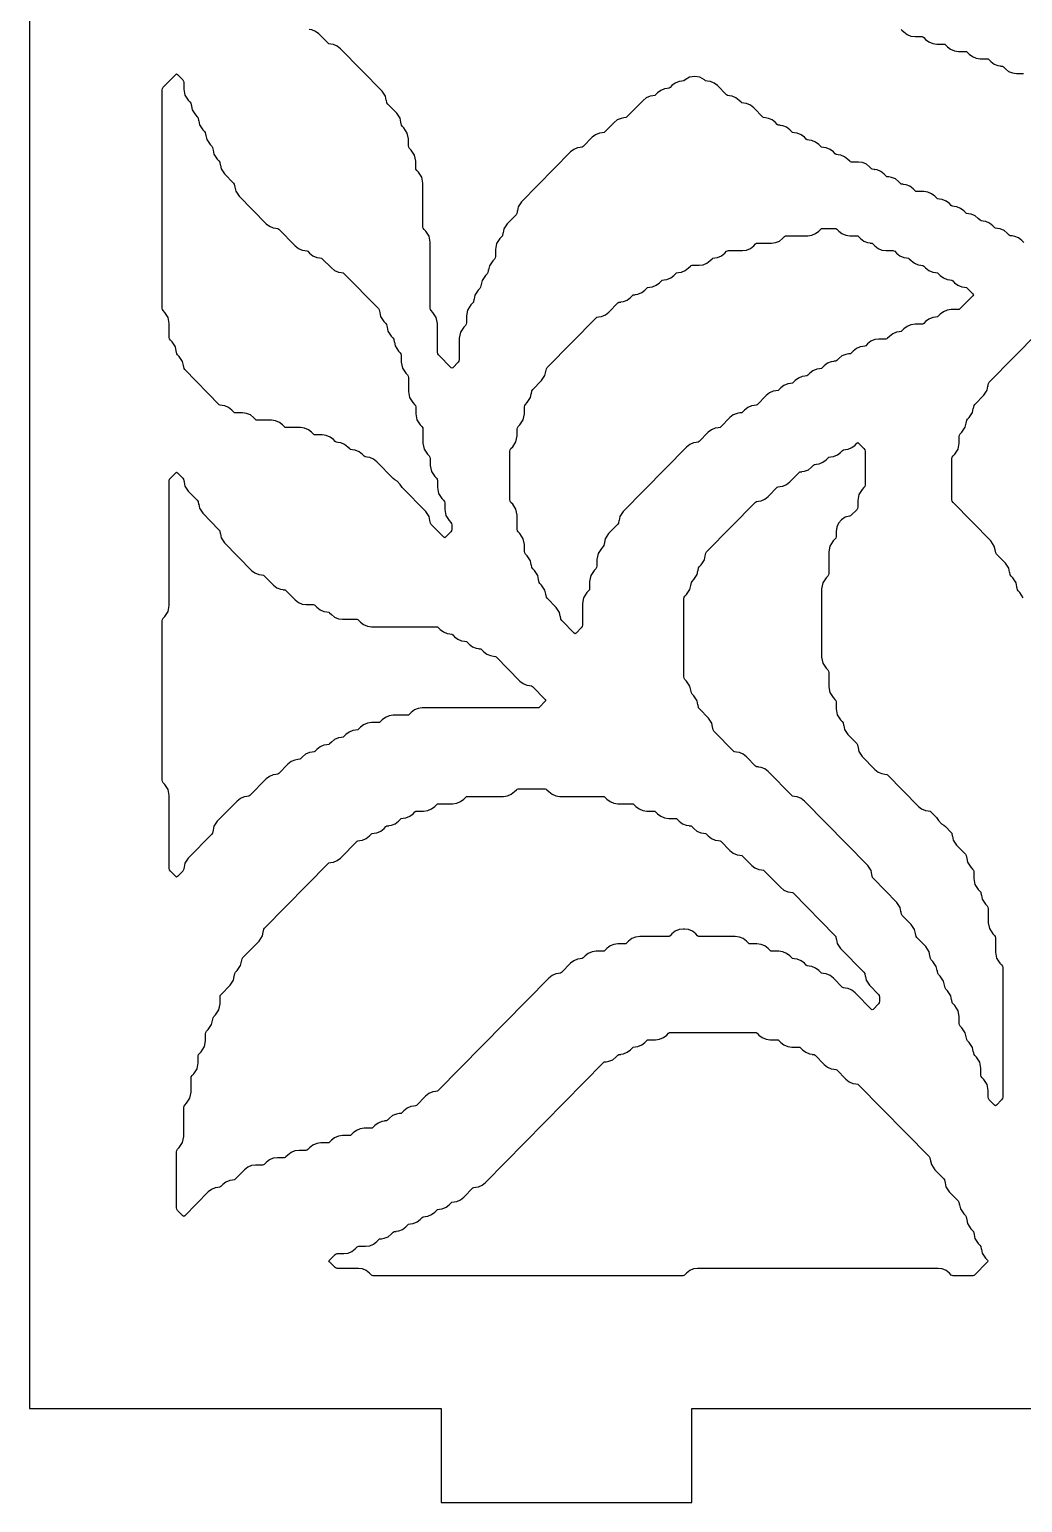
# Model space of a CAD drawing. Header units: millimetres. Extents: x 10 to 410, y 18 to 283.
# Drawn here: x 79 to 110.69, y 157 to 203.99 of the extents above; entities that cross this region are included whole.
import ezdxf

# ---------------------------------------------------------------- set-up
doc = ezdxf.new("R2010")
doc.units = ezdxf.units.MM
doc.layers.add('CUT', color=1, linetype='Continuous')

msp = doc.modelspace()

# ---------------------------------------------------------------- linework, layer by layer
at = {"layer": 'CUT'}
for points in [[(121.134, 157), (129.134, 157), (129.134, 160), (142.2679, 160), (142.2679, 280), (129.134, 280), (129.134, 283), (121.134, 283), (121.134, 280), (100.134, 280), (100.134, 283), (92.134, 283), (92.134, 280), (79, 280), (79, 160), (92.134, 160), (92.134, 157), (100.134, 157), (100.134, 160), (121.134, 160)], [(83.5503, 194.0283), (83.4966, 194.0829), (83.4714, 194.1213), (83.4625, 194.1663), (83.4625, 194.619), (83.4253, 194.8083), (83.3191, 194.9694), (83.2654, 195.0241), (83.2401, 195.0625), (83.2312, 195.1075), (83.2312, 202.0689), (83.2401, 202.114), (83.2654, 202.1524), (83.6659, 202.5599), (83.6937, 202.5804), (83.7216, 202.5599), (83.8909, 202.3877), (83.9161, 202.3493), (83.925, 202.3042), (83.925, 202.0869), (83.9622, 201.8976), (84.0684, 201.7365), (84.1221, 201.6818), (84.1474, 201.6434), (84.1656, 201.5506), (84.169, 201.5512), (84.1935, 201.427), (84.2996, 201.2659), (84.3533, 201.2112), (84.3786, 201.1728), (84.3969, 201.08), (84.4003, 201.0807), (84.4247, 200.9564), (84.5309, 200.7953), (84.5846, 200.7406), (84.6099, 200.7023), (84.6281, 200.6094), (84.6315, 200.6101), (84.656, 200.4858), (84.7621, 200.3247), (84.8158, 200.27), (84.8411, 200.2317), (84.8594, 200.1388), (84.8628, 200.1395), (84.8872, 200.0152), (84.9934, 199.8541), (85.0471, 199.7994), (85.0724, 199.7611), (85.0906, 199.6682), (85.094, 199.6689), (85.1185, 199.5446), (85.2246, 199.3835), (85.5096, 199.0936), (85.5348, 199.0552), (85.5531, 198.9623), (85.5565, 198.963), (85.5809, 198.8388), (85.6871, 198.6776), (86.553, 197.7966), (86.6571, 197.7155), (86.7788, 197.6645), (86.8654, 197.6529), (86.8652, 197.6514), (86.9294, 197.6429), (86.9544, 197.6234), (87.478, 197.0907), (87.5821, 197.0096), (87.7038, 196.9586), (87.7904, 196.9471), (87.7902, 196.9455), (87.8544, 196.937), (87.8794, 196.9175), (87.9405, 196.8554), (88.0446, 196.7743), (88.1663, 196.7233), (88.2529, 196.7118), (88.2527, 196.7103), (88.3169, 196.7017), (88.3419, 196.6823), (88.6342, 196.3848), (88.7383, 196.3037), (88.86, 196.2527), (88.9466, 196.2412), (88.9464, 196.2397), (89.0107, 196.2311), (89.0356, 196.2117), (90.1345, 195.0936), (90.1598, 195.0552), (90.178, 194.9623), (90.1814, 194.963), (90.2059, 194.8388), (90.312, 194.6776), (90.3658, 194.623), (90.391, 194.5846), (90.4093, 194.4918), (90.4127, 194.4924), (90.4371, 194.3682), (90.5433, 194.207), (90.597, 194.1524), (90.6223, 194.114), (90.6405, 194.0212), (90.6439, 194.0218), (90.6684, 193.8976), (90.7745, 193.7365), (90.8283, 193.6818), (90.8535, 193.6434), (90.8624, 193.5984), (90.8624, 193.381), (90.8996, 193.1917), (91.0058, 193.0306), (91.0595, 192.9759), (91.0848, 192.9375), (91.0936, 192.8925), (91.0936, 192.4399), (91.1309, 192.2505), (91.237, 192.0894), (91.2907, 192.0347), (91.316, 191.9964), (91.3249, 191.9513), (91.3249, 191.734), (91.3621, 191.5446), (91.4683, 191.3835), (91.522, 191.3288), (91.5473, 191.2905), (91.5561, 191.2454), (91.5561, 190.7928), (91.5934, 190.6035), (91.6995, 190.4423), (91.7532, 190.3877), (91.7785, 190.3493), (91.7874, 190.3042), (91.7874, 190.0869), (91.8246, 189.8976), (91.9308, 189.7365), (91.9845, 189.6818), (92.0098, 189.6434), (92.0186, 189.5984), (92.0186, 189.381), (92.0559, 189.1917), (92.162, 189.0306), (92.2157, 188.9759), (92.241, 188.9375), (92.2499, 188.8925), (92.2499, 188.6752), (92.2871, 188.4858), (92.3933, 188.3247), (92.447, 188.27), (92.4722, 188.2317), (92.4811, 188.1866), (92.4811, 188.0487), (92.4722, 188.0036), (92.447, 187.9653), (92.2778, 187.7931), (92.2499, 187.7725), (92.222, 187.7931), (91.8215, 188.2006), (91.7962, 188.2389), (91.778, 188.3318), (91.7746, 188.3311), (91.7501, 188.4554), (91.644, 188.6165), (90.8965, 189.377), (90.8315, 189.4758), (90.7332, 189.5855), (90.6615, 189.6289), (90.6079, 189.6707), (90.0844, 190.2034), (89.9802, 190.2845), (89.8586, 190.3355), (89.7719, 190.3471), (89.7721, 190.3486), (89.7079, 190.3571), (89.6829, 190.3766), (89.6219, 190.4387), (89.5178, 190.5198), (89.3961, 190.5708), (89.3094, 190.5824), (89.3096, 190.5839), (89.2454, 190.5924), (89.2204, 190.6119), (89.1594, 190.674), (89.0553, 190.7551), (88.9336, 190.8061), (88.8469, 190.8176), (88.8471, 190.8192), (88.7829, 190.8277), (88.7579, 190.8472), (88.6969, 190.9093), (88.5928, 190.9904), (88.4711, 191.0414), (88.3403, 191.0588), (88.1206, 191.0588), (88.0892, 191.063), (88.0642, 191.0825), (88.0031, 191.1446), (87.899, 191.2257), (87.7773, 191.2767), (87.6465, 191.2941), (87.1956, 191.2941), (87.1642, 191.2983), (87.1392, 191.3177), (87.0781, 191.3799), (86.974, 191.461), (86.8523, 191.512), (86.7215, 191.5294), (86.2706, 191.5294), (86.2392, 191.5336), (86.2142, 191.553), (86.1532, 191.6152), (86.0491, 191.6963), (85.9274, 191.7473), (85.7966, 191.7647), (85.5768, 191.7647), (85.5455, 191.7689), (85.5205, 191.7883), (85.4594, 191.8505), (85.3553, 191.9316), (85.2336, 191.9826), (85.147, 191.9941), (85.1472, 191.9956), (85.083, 192.0042), (85.058, 192.0236), (83.9591, 193.1417), (83.9339, 193.1801), (83.9156, 193.273), (83.9122, 193.2723), (83.8878, 193.3965), (83.7816, 193.5577), (83.7279, 193.6123), (83.7026, 193.6507), (83.6843, 193.7435), (83.6809, 193.7429), (83.6565, 193.8671)], [(95.0337, 192.467), (95.059, 192.5053), (95.3439, 192.7953), (95.4501, 192.9564), (95.4745, 193.0807), (95.4779, 193.08), (95.4962, 193.1728), (95.5215, 193.2112), (97.0828, 194.7999), (97.1078, 194.8194), (97.172, 194.8279), (97.1718, 194.8294), (97.2584, 194.8409), (97.3801, 194.892), (97.4842, 194.9731), (97.7766, 195.2705), (97.8015, 195.2899), (97.8658, 195.2985), (97.8656, 195.3), (97.9522, 195.3115), (98.0739, 195.3626), (98.178, 195.4436), (98.2391, 195.5058), (98.264, 195.5252), (98.3283, 195.5338), (98.3281, 195.5353), (98.4147, 195.5468), (98.5364, 195.5979), (98.6405, 195.6789), (98.7015, 195.7411), (98.7265, 195.7605), (98.7908, 195.7691), (98.7906, 195.7706), (98.8772, 195.7821), (98.9989, 195.8331), (99.103, 195.9142), (99.164, 195.9764), (99.189, 195.9958), (99.2532, 196.0044), (99.253, 196.0059), (99.3397, 196.0174), (99.4614, 196.0684), (99.5655, 196.1495), (99.6265, 196.2117), (99.6515, 196.2311), (99.7157, 196.2397), (99.7155, 196.2412), (99.8022, 196.2527), (99.9239, 196.3037), (100.028, 196.3848), (100.089, 196.447), (100.114, 196.4664), (100.1454, 196.4706), (100.3651, 196.4706), (100.4959, 196.488), (100.6176, 196.539), (100.7217, 196.6201), (100.7828, 196.6823), (100.8077, 196.7017), (100.872, 196.7103), (100.8718, 196.7118), (100.9584, 196.7233), (101.0801, 196.7743), (101.1842, 196.8554), (101.2453, 196.9175), (101.2702, 196.937), (101.3016, 196.9412), (101.7526, 196.9412), (101.8834, 196.9586), (102.0051, 197.0096), (102.1092, 197.0907), (102.1702, 197.1528), (102.1952, 197.1723), (102.2266, 197.1765), (102.6776, 197.1765), (102.8084, 197.1939), (102.9301, 197.2449), (103.0342, 197.326), (103.0952, 197.3881), (103.1202, 197.4076), (103.1516, 197.4118), (103.8338, 197.4118), (103.9646, 197.4292), (104.0863, 197.4802), (104.1904, 197.5613), (104.2515, 197.6234), (104.2764, 197.6429), (104.3078, 197.6471), (104.7041, 197.6471), (104.7354, 197.6429), (104.7604, 197.6234), (104.8215, 197.5613), (104.9256, 197.4802), (105.0473, 197.4292), (105.1781, 197.4118), (105.3978, 197.4118), (105.4292, 197.4076), (105.4542, 197.3881), (105.5152, 197.326), (105.6193, 197.2449), (105.741, 197.1939), (105.8276, 197.1824), (105.8274, 197.1808), (105.8917, 197.1723), (105.9166, 197.1528), (105.9777, 197.0907), (106.0818, 197.0096), (106.2035, 196.9586), (106.3343, 196.9412), (106.554, 196.9412), (106.5854, 196.937), (106.6104, 196.9175), (106.6714, 196.8554), (106.7756, 196.7743), (106.8973, 196.7233), (106.9839, 196.7118), (106.9837, 196.7103), (107.0479, 196.7017), (107.0729, 196.6823), (107.1339, 196.6201), (107.2381, 196.539), (107.3597, 196.488), (107.4464, 196.4765), (107.4462, 196.475), (107.5104, 196.4664), (107.5354, 196.447), (107.5964, 196.3848), (107.7005, 196.3037), (107.8222, 196.2527), (107.9089, 196.2412), (107.9087, 196.2397), (107.9729, 196.2311), (107.9979, 196.2117), (108.0589, 196.1495), (108.163, 196.0684), (108.2847, 196.0174), (108.3714, 196.0059), (108.3712, 196.0044), (108.4354, 195.9958), (108.4604, 195.9764), (108.5214, 195.9142), (108.6255, 195.8331), (108.7472, 195.7821), (108.8338, 195.7706), (108.8336, 195.7691), (108.8979, 195.7605), (108.9229, 195.7411), (109.1036, 195.5572), (109.1235, 195.5294), (109.1036, 195.5017), (108.6916, 195.0825), (108.6666, 195.063), (108.6352, 195.0588), (108.4155, 195.0588), (108.2847, 195.0414), (108.163, 194.9904), (108.0589, 194.9093), (107.9979, 194.8472), (107.9729, 194.8277), (107.9087, 194.8192), (107.9089, 194.8176), (107.8222, 194.8061), (107.7005, 194.7551), (107.5964, 194.674), (107.5354, 194.6119), (107.5104, 194.5924), (107.479, 194.5882), (107.2593, 194.5882), (107.1285, 194.5708), (107.0068, 194.5198), (106.9027, 194.4387), (106.8416, 194.3766), (106.8167, 194.3571), (106.7524, 194.3486), (106.7526, 194.3471), (106.666, 194.3355), (106.5443, 194.2845), (106.4402, 194.2034), (106.3791, 194.1413), (106.3542, 194.1218), (106.3228, 194.1176), (106.1031, 194.1176), (105.9723, 194.1002), (105.8506, 194.0492), (105.7465, 193.9681), (105.6854, 193.906), (105.6604, 193.8865), (105.5962, 193.878), (105.5964, 193.8765), (105.5098, 193.8649), (105.3881, 193.8139), (105.284, 193.7328), (105.2229, 193.6707), (105.1979, 193.6512), (105.1337, 193.6427), (105.1339, 193.6412), (105.0473, 193.6296), (104.9256, 193.5786), (104.8215, 193.4975), (104.7604, 193.4354), (104.7354, 193.4159), (104.6712, 193.4074), (104.6714, 193.4059), (104.5848, 193.3944), (104.4631, 193.3433), (104.359, 193.2622), (104.2979, 193.2001), (104.2729, 193.1806), (104.2087, 193.1721), (104.2089, 193.1706), (104.1223, 193.1591), (104.0006, 193.108), (103.8965, 193.0269), (103.8354, 192.9648), (103.8104, 192.9454), (103.7462, 192.9368), (103.7464, 192.9353), (103.6598, 192.9238), (103.5381, 192.8727), (103.434, 192.7916), (103.3729, 192.7295), (103.348, 192.7101), (103.2837, 192.7015), (103.2839, 192.7), (103.1973, 192.6885), (103.0756, 192.6374), (102.9715, 192.5564), (102.9104, 192.4942), (102.8855, 192.4748), (102.8212, 192.4662), (102.8214, 192.4647), (102.7348, 192.4532), (102.6131, 192.4021), (102.509, 192.3211), (102.2167, 192.0236), (102.1917, 192.0042), (102.1275, 191.9956), (102.1277, 191.9941), (102.0411, 191.9826), (101.9194, 191.9316), (101.8153, 191.8505), (101.7542, 191.7883), (101.7292, 191.7689), (101.665, 191.7603), (101.6652, 191.7588), (101.5786, 191.7473), (101.4569, 191.6963), (101.3528, 191.6152), (101.0605, 191.3177), (101.0355, 191.2983), (100.9713, 191.2897), (100.9715, 191.2882), (100.8848, 191.2767), (100.7631, 191.2257), (100.659, 191.1446), (100.3667, 190.8472), (100.3417, 190.8277), (100.2775, 190.8192), (100.2777, 190.8176), (100.1911, 190.8061), (100.0694, 190.7551), (99.9653, 190.674), (97.9432, 188.6165), (97.837, 188.4554), (97.8126, 188.3311), (97.8092, 188.3318), (97.7909, 188.2389), (97.7657, 188.2006), (97.4807, 187.9106), (97.3745, 187.7495), (97.3501, 187.6252), (97.3467, 187.6259), (97.3284, 187.533), (97.3032, 187.4947), (97.2494, 187.44), (97.1433, 187.2789), (97.106, 187.0895), (97.106, 186.8722), (97.0972, 186.8272), (97.0719, 186.7888), (97.0182, 186.7341), (96.912, 186.573), (96.8748, 186.3837), (96.8748, 186.1663), (96.8659, 186.1213), (96.8407, 186.0829), (96.7869, 186.0283), (96.6808, 185.8671), (96.6436, 185.6778), (96.6436, 184.9899), (96.6347, 184.9448), (96.6094, 184.9064), (96.4402, 184.7343), (96.4123, 184.7137), (96.3844, 184.7343), (95.9839, 185.1417), (95.9587, 185.1801), (95.9404, 185.273), (95.937, 185.2723), (95.9126, 185.3965), (95.8064, 185.5577), (95.5215, 185.8476), (95.4962, 185.886), (95.4779, 185.9788), (95.4745, 185.9782), (95.4501, 186.1024), (95.3439, 186.2635), (95.2902, 186.3182), (95.2649, 186.3566), (95.2467, 186.4494), (95.2433, 186.4488), (95.2188, 186.573), (95.1127, 186.7341), (95.059, 186.7888), (95.0337, 186.8272), (95.0154, 186.92), (95.012, 186.9193), (94.9876, 187.0436), (94.8814, 187.2047), (94.8277, 187.2594), (94.8024, 187.2977), (94.7936, 187.3428), (94.7936, 187.5601), (94.7563, 187.7495), (94.6502, 187.9106), (94.5965, 187.9653), (94.5712, 188.0036), (94.5623, 188.0487), (94.5623, 188.5013), (94.5251, 188.6906), (94.4189, 188.8518), (94.3652, 188.9064), (94.3399, 188.9448), (94.3311, 188.9899), (94.3311, 190.5395), (94.3399, 190.5846), (94.3652, 190.623), (94.4189, 190.6776), (94.5251, 190.8388), (94.5623, 191.0281), (94.5623, 191.2454), (94.5712, 191.2905), (94.5965, 191.3288), (94.6502, 191.3835), (94.7563, 191.5446), (94.7936, 191.734), (94.7936, 191.9513), (94.8024, 191.9964), (94.8277, 192.0347), (94.8814, 192.0894), (94.9876, 192.2505), (95.012, 192.3748), (95.0154, 192.3741)], [(100.1211, 186.3493), (100.1464, 186.3877), (100.2001, 186.4423), (100.3063, 186.6035), (100.3307, 186.7277), (100.3341, 186.727), (100.3524, 186.8199), (100.3776, 186.8583), (100.4314, 186.9129), (100.5375, 187.0741), (100.5619, 187.1983), (100.5653, 187.1976), (100.5836, 187.2905), (100.6089, 187.3288), (102.1702, 188.9175), (102.1952, 188.937), (102.2595, 188.9455), (102.2593, 188.9471), (102.3459, 188.9586), (102.4676, 189.0096), (102.5717, 189.0907), (102.864, 189.3881), (102.889, 189.4076), (102.9532, 189.4161), (102.953, 189.4176), (103.0396, 189.4292), (103.1613, 189.4802), (103.2654, 189.5613), (103.5577, 189.8587), (103.5827, 189.8782), (103.6469, 189.8867), (103.6467, 189.8882), (103.7334, 189.8998), (103.855, 189.9508), (103.9592, 190.0319), (104.0202, 190.094), (104.0452, 190.1135), (104.1094, 190.122), (104.1092, 190.1235), (104.1958, 190.1351), (104.3175, 190.1861), (104.4216, 190.2672), (104.4827, 190.3293), (104.5077, 190.3488), (104.5719, 190.3573), (104.5717, 190.3588), (104.6583, 190.3704), (104.78, 190.4214), (104.8841, 190.5025), (104.9452, 190.5646), (104.9702, 190.5841), (105.0344, 190.5926), (105.0342, 190.5941), (105.1208, 190.6056), (105.2425, 190.6567), (105.3466, 190.7378), (105.403, 190.7952), (105.4309, 190.8157), (105.4588, 190.7952), (105.628, 190.623), (105.6533, 190.5846), (105.6622, 190.5395), (105.6622, 189.4605), (105.6533, 189.4154), (105.628, 189.377), (105.5743, 189.3224), (105.4682, 189.1612), (105.4309, 188.9719), (105.4309, 188.7546), (105.4221, 188.7095), (105.3968, 188.6712), (105.2229, 188.4942), (105.1979, 188.4748), (105.1712, 188.4712), (105.0333, 188.4321), (104.9121, 188.3555), (104.8177, 188.2477), (104.7577, 188.1175), (104.7372, 187.9756), (104.7372, 187.8134), (104.7283, 187.7683), (104.7031, 187.73), (104.6493, 187.6753), (104.5432, 187.5142), (104.5059, 187.3248), (104.5059, 186.6369), (104.4971, 186.5919), (104.4718, 186.5535), (104.4181, 186.4988), (104.3119, 186.3377), (104.2747, 186.1484), (104.2747, 183.9693), (104.3119, 183.7799), (104.4181, 183.6188), (104.4718, 183.5641), (104.4971, 183.5258), (104.5059, 183.4807), (104.5059, 183.0281), (104.5432, 182.8388), (104.6493, 182.6776), (104.7031, 182.623), (104.7283, 182.5846), (104.7372, 182.5395), (104.7372, 182.3222), (104.7744, 182.1329), (104.8806, 181.9717), (104.9343, 181.9171), (104.9596, 181.8787), (104.9778, 181.7859), (104.9812, 181.7865), (105.0057, 181.6623), (105.1118, 181.5012), (105.3968, 181.2112), (105.4221, 181.1728), (105.4403, 181.08), (105.4437, 181.0807), (105.4682, 180.9564), (105.5743, 180.7953), (105.9777, 180.3848), (106.0818, 180.3037), (106.2035, 180.2527), (106.2901, 180.2412), (106.2899, 180.2397), (106.3542, 180.2311), (106.3791, 180.2117), (107.3652, 179.2084), (107.4693, 179.1273), (107.591, 179.0762), (107.6776, 179.0647), (107.6774, 179.0632), (107.7416, 179.0546), (107.7666, 179.0352), (107.9405, 178.8583), (108.0056, 178.7595), (108.1038, 178.6498), (108.1755, 178.6064), (108.2291, 178.5646), (108.403, 178.3877), (108.4283, 178.3493), (108.4465, 178.2565), (108.4499, 178.2571), (108.4744, 178.1329), (108.5805, 177.9717), (108.8655, 177.6818), (108.8908, 177.6434), (108.909, 177.5506), (108.9124, 177.5512), (108.9369, 177.427), (109.043, 177.2659), (109.0967, 177.2112), (109.122, 177.1728), (109.1309, 177.1278), (109.1309, 176.9105), (109.1681, 176.7211), (109.2743, 176.56), (109.328, 176.5053), (109.3533, 176.467), (109.3715, 176.3741), (109.3749, 176.3748), (109.3994, 176.2505), (109.5055, 176.0894), (109.5592, 176.0347), (109.5845, 175.9964), (109.5934, 175.9513), (109.5934, 175.4987), (109.6306, 175.3094), (109.7368, 175.1482), (109.7905, 175.0936), (109.8157, 175.0552), (109.8246, 175.0101), (109.8246, 174.5575), (109.8618, 174.3682), (109.968, 174.207), (110.0217, 174.1524), (110.047, 174.114), (110.0559, 174.0689), (110.0559, 169.9311), (110.047, 169.886), (110.0217, 169.8476), (109.8525, 169.6754), (109.8246, 169.6549), (109.7967, 169.6754), (109.6275, 169.8476), (109.6022, 169.886), (109.5934, 169.9311), (109.5934, 170.1484), (109.5561, 170.3377), (109.45, 170.4988), (109.3963, 170.5535), (109.371, 170.5919), (109.3621, 170.6369), (109.3621, 170.8543), (109.3249, 171.0436), (109.2187, 171.2047), (109.165, 171.2594), (109.1397, 171.2977), (109.1215, 171.3906), (109.1181, 171.3899), (109.0936, 171.5142), (108.9875, 171.6753), (108.9338, 171.73), (108.9085, 171.7683), (108.8902, 171.8612), (108.8868, 171.8605), (108.8624, 171.9848), (108.7562, 172.1459), (108.7025, 172.2006), (108.6772, 172.2389), (108.6684, 172.284), (108.6684, 172.5013), (108.6311, 172.6906), (108.525, 172.8518), (108.4713, 172.9064), (108.446, 172.9448), (108.4277, 173.0377), (108.4243, 173.037), (108.3999, 173.1612), (108.2937, 173.3224), (108.24, 173.377), (108.2147, 173.4154), (108.1965, 173.5082), (108.1931, 173.5076), (108.1687, 173.6318), (108.0625, 173.793), (108.0088, 173.8476), (107.9835, 173.886), (107.9652, 173.9788), (107.9618, 173.9782), (107.9374, 174.1024), (107.8312, 174.2635), (107.7775, 174.3182), (107.7523, 174.3566), (107.734, 174.4494), (107.7306, 174.4488), (107.7062, 174.573), (107.6, 174.7341), (107.315, 175.0241), (107.2898, 175.0625), (107.2715, 175.1553), (107.2681, 175.1546), (107.2437, 175.2789), (107.1375, 175.44), (106.8525, 175.73), (106.8273, 175.7683), (106.809, 175.8612), (106.8056, 175.8605), (106.7812, 175.9848), (106.675, 176.1459), (105.9276, 176.9064), (105.9023, 176.9448), (105.884, 177.0377), (105.8806, 177.037), (105.8562, 177.1612), (105.75, 177.3224), (103.7279, 179.3799), (103.6238, 179.461), (103.5021, 179.512), (103.4155, 179.5235), (103.4157, 179.525), (103.3515, 179.5336), (103.3265, 179.553), (102.5717, 180.3211), (102.4676, 180.4021), (102.3459, 180.4532), (102.2593, 180.4647), (102.2595, 180.4662), (102.1952, 180.4748), (102.1702, 180.4942), (101.8779, 180.7916), (101.7738, 180.8727), (101.6521, 180.9238), (101.5655, 180.9353), (101.5657, 180.9368), (101.5015, 180.9454), (101.4765, 180.9648), (100.8401, 181.6123), (100.8149, 181.6507), (100.7966, 181.7435), (100.7932, 181.7429), (100.7688, 181.8671), (100.6626, 182.0283), (100.3776, 182.3182), (100.3524, 182.3566), (100.3341, 182.4494), (100.3307, 182.4488), (100.3063, 182.573), (100.2001, 182.7341), (100.1464, 182.7888), (100.1211, 182.8272), (100.1029, 182.92), (100.0995, 182.9193), (100.075, 183.0436), (99.9689, 183.2047), (99.9151, 183.2594), (99.8899, 183.2977), (99.881, 183.3428), (99.881, 185.8337), (99.8899, 185.8787), (99.9151, 185.9171), (99.9689, 185.9717), (100.075, 186.1329), (100.0995, 186.2571), (100.1029, 186.2565)], [(83.8909, 189.6818), (83.9161, 189.6434), (83.9344, 189.5506), (83.9378, 189.5512), (83.9622, 189.427), (84.0684, 189.2659), (84.3533, 188.9759), (84.3786, 188.9375), (84.3969, 188.8447), (84.4003, 188.8454), (84.4247, 188.7211), (84.5309, 188.56), (85.0471, 188.0347), (85.0724, 187.9964), (85.0906, 187.9035), (85.094, 187.9042), (85.1185, 187.7799), (85.2246, 187.6188), (86.0905, 186.7378), (86.1946, 186.6567), (86.3163, 186.6056), (86.4029, 186.5941), (86.4027, 186.5926), (86.4669, 186.5841), (86.4919, 186.5646), (86.7842, 186.2672), (86.8883, 186.1861), (87.01, 186.1351), (87.0967, 186.1235), (87.0965, 186.122), (87.1607, 186.1135), (87.1857, 186.094), (87.478, 185.7966), (87.5821, 185.7155), (87.7038, 185.6645), (87.8346, 185.6471), (88.0543, 185.6471), (88.0857, 185.6429), (88.1107, 185.6234), (88.1717, 185.5613), (88.2758, 185.4802), (88.3975, 185.4292), (88.4841, 185.4176), (88.4839, 185.4161), (88.5482, 185.4076), (88.5731, 185.3881), (88.6342, 185.326), (88.7383, 185.2449), (88.86, 185.1939), (88.9908, 185.1765), (89.4418, 185.1765), (89.4732, 185.1723), (89.4981, 185.1528), (89.5592, 185.0907), (89.6633, 185.0096), (89.785, 184.9586), (89.9158, 184.9412), (91.9855, 184.9412), (92.0169, 184.937), (92.0418, 184.9175), (92.1029, 184.8554), (92.207, 184.7743), (92.3287, 184.7233), (92.4153, 184.7118), (92.4151, 184.7103), (92.4794, 184.7017), (92.5043, 184.6823), (92.5654, 184.6201), (92.6695, 184.539), (92.7912, 184.488), (92.8778, 184.4765), (92.8776, 184.475), (92.9419, 184.4664), (92.9668, 184.447), (93.0279, 184.3848), (93.132, 184.3037), (93.2537, 184.2527), (93.3403, 184.2412), (93.3401, 184.2397), (93.4043, 184.2311), (93.4293, 184.2117), (93.4904, 184.1495), (93.5945, 184.0684), (93.7162, 184.0174), (93.8028, 184.0059), (93.8026, 184.0044), (93.8668, 183.9958), (93.8918, 183.9764), (94.6466, 183.2084), (94.7507, 183.1273), (94.8724, 183.0762), (94.959, 183.0647), (94.9588, 183.0632), (95.0231, 183.0546), (95.0481, 183.0352), (95.46, 182.616), (95.4799, 182.5882), (95.46, 182.5605), (95.2793, 182.3766), (95.2543, 182.3571), (95.2229, 182.3529), (91.5345, 182.3529), (91.4037, 182.3355), (91.282, 182.2845), (91.1779, 182.2034), (91.1169, 182.1413), (91.0919, 182.1218), (91.0605, 182.1176), (90.6095, 182.1176), (90.4787, 182.1002), (90.357, 182.0492), (90.2529, 181.9681), (90.1919, 181.906), (90.1669, 181.8865), (90.1355, 181.8824), (89.9158, 181.8824), (89.785, 181.8649), (89.6633, 181.8139), (89.5592, 181.7328), (89.4981, 181.6707), (89.4732, 181.6512), (89.4089, 181.6427), (89.4091, 181.6412), (89.3225, 181.6296), (89.2008, 181.5786), (89.0967, 181.4975), (89.0356, 181.4354), (89.0107, 181.4159), (88.9464, 181.4074), (88.9466, 181.4059), (88.86, 181.3944), (88.7383, 181.3433), (88.6342, 181.2622), (88.5731, 181.2001), (88.5482, 181.1806), (88.4839, 181.1721), (88.4841, 181.1706), (88.3975, 181.1591), (88.2758, 181.108), (88.1717, 181.0269), (88.1107, 180.9648), (88.0857, 180.9454), (88.0214, 180.9368), (88.0216, 180.9353), (87.935, 180.9238), (87.8133, 180.8727), (87.7092, 180.7916), (87.6482, 180.7295), (87.6232, 180.7101), (87.559, 180.7015), (87.5592, 180.7), (87.4725, 180.6885), (87.3508, 180.6374), (87.2467, 180.5564), (86.9544, 180.2589), (86.9294, 180.2395), (86.8652, 180.2309), (86.8654, 180.2294), (86.7788, 180.2179), (86.6571, 180.1669), (86.553, 180.0858), (86.0294, 179.553), (86.0045, 179.5336), (85.9402, 179.525), (85.9404, 179.5235), (85.8538, 179.512), (85.7321, 179.461), (85.628, 179.3799), (84.9934, 178.7341), (84.8872, 178.573), (84.8628, 178.4488), (84.8594, 178.4494), (84.8411, 178.3566), (84.8158, 178.3182), (84.0684, 177.5577), (83.9622, 177.3965), (83.9378, 177.2723), (83.9344, 177.273), (83.9161, 177.1801), (83.8909, 177.1417), (83.7216, 176.9696), (83.6937, 176.949), (83.6659, 176.9696), (83.4966, 177.1417), (83.4714, 177.1801), (83.4625, 177.2252), (83.4625, 179.5601), (83.4253, 179.7495), (83.3191, 179.9106), (83.2654, 179.9653), (83.2401, 180.0036), (83.2312, 180.0487), (83.2312, 185.1278), (83.2401, 185.1728), (83.2654, 185.2112), (83.3191, 185.2659), (83.4253, 185.427), (83.4625, 185.6163), (83.4625, 189.5984), (83.4714, 189.6434), (83.4966, 189.6818), (83.6659, 189.854), (83.6937, 189.8745), (83.7216, 189.854)], [(83.7279, 166.3182), (83.7026, 166.3566), (83.6937, 166.4016), (83.6937, 168.1866), (83.7026, 168.2317), (83.7279, 168.27), (83.7816, 168.3247), (83.8878, 168.4858), (83.925, 168.6752), (83.925, 169.5984), (83.9339, 169.6434), (83.9591, 169.6818), (84.0128, 169.7365), (84.119, 169.8976), (84.1562, 170.0869), (84.1562, 170.5395), (84.1651, 170.5846), (84.1904, 170.623), (84.2441, 170.6776), (84.3502, 170.8388), (84.3875, 171.0281), (84.3875, 171.2454), (84.3963, 171.2905), (84.4216, 171.3288), (84.4753, 171.3835), (84.5815, 171.5446), (84.6187, 171.734), (84.6187, 171.9513), (84.6276, 171.9964), (84.6529, 172.0347), (84.7066, 172.0894), (84.8127, 172.2505), (84.8372, 172.3748), (84.8406, 172.3741), (84.8588, 172.467), (84.8841, 172.5053), (84.9378, 172.56), (85.044, 172.7211), (85.0812, 172.9105), (85.0812, 173.1278), (85.0901, 173.1728), (85.1154, 173.2112), (85.4003, 173.5012), (85.5065, 173.6623), (85.5309, 173.7865), (85.5343, 173.7859), (85.5526, 173.8787), (85.5778, 173.9171), (85.6316, 173.9717), (85.7377, 174.1329), (85.7622, 174.2571), (85.7656, 174.2565), (85.7838, 174.3493), (85.8091, 174.3877), (86.3253, 174.9129), (86.4315, 175.0741), (86.4559, 175.1983), (86.4593, 175.1976), (86.4776, 175.2905), (86.5028, 175.3288), (88.5267, 177.3881), (88.5517, 177.4076), (88.6159, 177.4161), (88.6157, 177.4176), (88.7023, 177.4292), (88.824, 177.4802), (88.9281, 177.5613), (89.4517, 178.094), (89.4767, 178.1135), (89.5409, 178.122), (89.5407, 178.1235), (89.6273, 178.1351), (89.749, 178.1861), (89.8531, 178.2672), (89.9142, 178.3293), (89.9392, 178.3488), (90.0034, 178.3573), (90.0032, 178.3588), (90.0898, 178.3704), (90.2115, 178.4214), (90.3156, 178.5025), (90.3767, 178.5646), (90.4016, 178.5841), (90.4659, 178.5926), (90.4657, 178.5941), (90.5523, 178.6056), (90.674, 178.6567), (90.7781, 178.7378), (90.8392, 178.7999), (90.8641, 178.8194), (90.9284, 178.8279), (90.9282, 178.8294), (91.0148, 178.8409), (91.1365, 178.892), (91.2406, 178.9731), (91.3017, 179.0352), (91.3266, 179.0546), (91.358, 179.0588), (91.5777, 179.0588), (91.7085, 179.0762), (91.8302, 179.1273), (91.9343, 179.2084), (91.9954, 179.2705), (92.0204, 179.2899), (92.0518, 179.2941), (92.5027, 179.2941), (92.6335, 179.3115), (92.7552, 179.3626), (92.8593, 179.4436), (92.9204, 179.5058), (92.9454, 179.5252), (92.9767, 179.5294), (94.1214, 179.5294), (94.2522, 179.5468), (94.3739, 179.5979), (94.478, 179.6789), (94.5391, 179.7411), (94.5641, 179.7605), (94.5955, 179.7647), (95.4542, 179.7647), (95.4856, 179.7605), (95.5105, 179.7411), (95.5716, 179.6789), (95.6757, 179.5979), (95.7974, 179.5468), (95.9282, 179.5294), (97.3042, 179.5294), (97.3355, 179.5252), (97.3605, 179.5058), (97.4216, 179.4436), (97.5257, 179.3626), (97.6474, 179.3115), (97.7782, 179.2941), (98.2291, 179.2941), (98.2605, 179.2899), (98.2855, 179.2705), (98.3466, 179.2084), (98.4507, 179.1273), (98.5724, 179.0762), (98.7032, 179.0588), (98.9229, 179.0588), (98.9543, 179.0546), (98.9792, 179.0352), (99.0403, 178.9731), (99.1444, 178.892), (99.2661, 178.8409), (99.3969, 178.8235), (99.6166, 178.8235), (99.648, 178.8194), (99.673, 178.7999), (99.7341, 178.7378), (99.8382, 178.6567), (99.9599, 178.6056), (100.0465, 178.5941), (100.0463, 178.5926), (100.1105, 178.5841), (100.1355, 178.5646), (100.1965, 178.5025), (100.3007, 178.4214), (100.4223, 178.3704), (100.509, 178.3588), (100.5088, 178.3573), (100.573, 178.3488), (100.598, 178.3293), (100.659, 178.2672), (100.7631, 178.1861), (100.8848, 178.1351), (100.9715, 178.1235), (100.9713, 178.122), (101.0355, 178.1135), (101.0605, 178.094), (101.3528, 177.7966), (101.4569, 177.7155), (101.5786, 177.6645), (101.6652, 177.6529), (101.665, 177.6514), (101.7292, 177.6429), (101.7542, 177.6234), (102.0465, 177.326), (102.1506, 177.2449), (102.2723, 177.1939), (102.3589, 177.1824), (102.3587, 177.1808), (102.423, 177.1723), (102.4479, 177.1528), (102.9715, 176.6201), (103.0756, 176.539), (103.1973, 176.488), (103.2839, 176.4765), (103.2837, 176.475), (103.348, 176.4664), (103.3729, 176.447), (104.7031, 175.0936), (104.7283, 175.0552), (104.7466, 174.9623), (104.75, 174.963), (104.7744, 174.8388), (104.8806, 174.6776), (105.628, 173.9171), (105.6533, 173.8787), (105.6716, 173.7859), (105.675, 173.7865), (105.6994, 173.6623), (105.8056, 173.5012), (106.0905, 173.2112), (106.1158, 173.1728), (106.1247, 173.1278), (106.1247, 172.9899), (106.1158, 172.9448), (106.0905, 172.9064), (105.9213, 172.7343), (105.8934, 172.7137), (105.8655, 172.7343), (105.3466, 173.2622), (105.2425, 173.3433), (105.1208, 173.3944), (105.0342, 173.4059), (105.0344, 173.4074), (104.9702, 173.4159), (104.9452, 173.4354), (104.6529, 173.7328), (104.5488, 173.8139), (104.4271, 173.8649), (104.3405, 173.8765), (104.3407, 173.878), (104.2764, 173.8865), (104.2515, 173.906), (104.1904, 173.9681), (104.0863, 174.0492), (103.9646, 174.1002), (103.878, 174.1118), (103.8782, 174.1133), (103.814, 174.1218), (103.789, 174.1413), (103.7279, 174.2034), (103.6238, 174.2845), (103.5021, 174.3355), (103.4155, 174.3471), (103.4157, 174.3486), (103.3515, 174.3571), (103.3265, 174.3766), (103.2654, 174.4387), (103.1613, 174.5198), (103.0396, 174.5708), (102.9088, 174.5882), (102.6891, 174.5882), (102.6577, 174.5924), (102.6327, 174.6119), (102.5717, 174.674), (102.4676, 174.7551), (102.3459, 174.8061), (102.2151, 174.8235), (101.9954, 174.8235), (101.964, 174.8277), (101.939, 174.8472), (101.8779, 174.9093), (101.7738, 174.9904), (101.6521, 175.0414), (101.5213, 175.0588), (100.3766, 175.0588), (100.3453, 175.063), (100.3203, 175.0825), (100.2592, 175.1446), (100.1551, 175.2257), (100.0334, 175.2767), (99.9026, 175.2941), (99.8594, 175.2941), (99.7286, 175.2767), (99.6069, 175.2257), (99.5028, 175.1446), (99.4417, 175.0825), (99.4168, 175.063), (99.3854, 175.0588), (98.4719, 175.0588), (98.3411, 175.0414), (98.2194, 174.9904), (98.1153, 174.9093), (98.0543, 174.8472), (98.0293, 174.8277), (97.9979, 174.8235), (97.7782, 174.8235), (97.6474, 174.8061), (97.5257, 174.7551), (97.4216, 174.674), (97.3605, 174.6119), (97.3355, 174.5924), (97.3042, 174.5882), (97.0845, 174.5882), (96.9536, 174.5708), (96.832, 174.5198), (96.7278, 174.4387), (96.6668, 174.3766), (96.6418, 174.3571), (96.5776, 174.3486), (96.5778, 174.3471), (96.4912, 174.3355), (96.3695, 174.2845), (96.2654, 174.2034), (95.973, 173.906), (95.9481, 173.8865), (95.8838, 173.878), (95.884, 173.8765), (95.7974, 173.8649), (95.6757, 173.8139), (95.5716, 173.7328), (92.0418, 170.1413), (92.0169, 170.1218), (91.9526, 170.1133), (91.9528, 170.1118), (91.8662, 170.1002), (91.7445, 170.0492), (91.6404, 169.9681), (91.3481, 169.6707), (91.3231, 169.6512), (91.2589, 169.6427), (91.2591, 169.6412), (91.1725, 169.6296), (91.0508, 169.5786), (90.9467, 169.4975), (90.8856, 169.4354), (90.8606, 169.4159), (90.7964, 169.4074), (90.7966, 169.4059), (90.71, 169.3944), (90.5883, 169.3433), (90.4842, 169.2622), (90.4231, 169.2001), (90.3981, 169.1806), (90.3339, 169.1721), (90.3341, 169.1706), (90.2475, 169.1591), (90.1258, 169.108), (90.0217, 169.0269), (89.9606, 168.9648), (89.9356, 168.9454), (89.9043, 168.9412), (89.6846, 168.9412), (89.5538, 168.9238), (89.4321, 168.8727), (89.328, 168.7916), (89.2669, 168.7295), (89.2419, 168.7101), (89.2105, 168.7059), (88.9908, 168.7059), (88.86, 168.6885), (88.7383, 168.6374), (88.6342, 168.5564), (88.5731, 168.4942), (88.5482, 168.4748), (88.5168, 168.4706), (88.2971, 168.4706), (88.1663, 168.4532), (88.0446, 168.4021), (87.9405, 168.3211), (87.8794, 168.2589), (87.8544, 168.2395), (87.823, 168.2353), (87.6033, 168.2353), (87.4725, 168.2179), (87.3508, 168.1669), (87.2467, 168.0858), (87.1857, 168.0236), (87.1607, 168.0042), (87.1293, 168), (86.9096, 168), (86.7788, 167.9826), (86.6571, 167.9316), (86.553, 167.8505), (86.4919, 167.7883), (86.4669, 167.7689), (86.4356, 167.7647), (86.2159, 167.7647), (86.0851, 167.7473), (85.9634, 167.6963), (85.8593, 167.6152), (85.5669, 167.3177), (85.542, 167.2983), (85.4777, 167.2897), (85.4779, 167.2882), (85.3913, 167.2767), (85.2696, 167.2257), (85.1655, 167.1446), (85.1044, 167.0825), (85.0795, 167.063), (85.0152, 167.0545), (85.0154, 167.0529), (84.9288, 167.0414), (84.8071, 166.9904), (84.703, 166.9093), (83.9529, 166.146), (83.925, 166.1255), (83.8971, 166.146)], [(88.7579, 164.9175), (88.7829, 164.937), (88.8143, 164.9412), (89.034, 164.9412), (89.1648, 164.9586), (89.2865, 165.0096), (89.3906, 165.0907), (89.4517, 165.1528), (89.4767, 165.1723), (89.508, 165.1765), (89.7277, 165.1765), (89.8586, 165.1939), (89.9802, 165.2449), (90.0844, 165.326), (90.1454, 165.3881), (90.1704, 165.4076), (90.2346, 165.4161), (90.2344, 165.4176), (90.321, 165.4292), (90.4427, 165.4802), (90.5468, 165.5613), (90.6079, 165.6234), (90.6329, 165.6429), (90.6971, 165.6514), (90.6969, 165.6529), (90.7835, 165.6645), (90.9052, 165.7155), (91.0093, 165.7966), (91.0704, 165.8587), (91.0954, 165.8782), (91.1596, 165.8867), (91.1594, 165.8882), (91.246, 165.8998), (91.3677, 165.9508), (91.4718, 166.0319), (91.5329, 166.094), (91.5579, 166.1135), (91.6221, 166.122), (91.6219, 166.1235), (91.7085, 166.1351), (91.8302, 166.1861), (91.9343, 166.2672), (91.9954, 166.3293), (92.0204, 166.3488), (92.0846, 166.3573), (92.0844, 166.3588), (92.171, 166.3704), (92.2927, 166.4214), (92.3968, 166.5025), (92.4579, 166.5646), (92.4829, 166.5841), (92.5471, 166.5926), (92.5469, 166.5941), (92.6335, 166.6056), (92.7552, 166.6567), (92.8593, 166.7378), (93.1516, 167.0352), (93.1766, 167.0546), (93.2408, 167.0632), (93.2406, 167.0647), (93.3273, 167.0762), (93.4489, 167.1273), (93.5531, 167.2084), (97.3141, 171.0352), (97.339, 171.0546), (97.4033, 171.0632), (97.4031, 171.0647), (97.4897, 171.0762), (97.6114, 171.1273), (97.7155, 171.2084), (97.7766, 171.2705), (97.8015, 171.2899), (97.8658, 171.2985), (97.8656, 171.3), (97.9522, 171.3115), (98.0739, 171.3626), (98.178, 171.4436), (98.2391, 171.5058), (98.264, 171.5252), (98.3283, 171.5338), (98.3281, 171.5353), (98.4147, 171.5468), (98.5364, 171.5979), (98.6405, 171.6789), (98.7015, 171.7411), (98.7265, 171.7605), (98.7579, 171.7647), (98.9776, 171.7647), (99.1084, 171.7821), (99.2301, 171.8331), (99.3342, 171.9142), (99.3953, 171.9764), (99.4203, 171.9958), (99.4516, 172), (102.1603, 172), (102.1917, 171.9958), (102.2167, 171.9764), (102.2778, 171.9142), (102.3819, 171.8331), (102.5036, 171.7821), (102.6344, 171.7647), (102.8541, 171.7647), (102.8855, 171.7605), (102.9104, 171.7411), (102.9715, 171.6789), (103.0756, 171.5979), (103.1973, 171.5468), (103.3281, 171.5294), (103.5478, 171.5294), (103.5792, 171.5252), (103.6042, 171.5058), (103.6652, 171.4436), (103.7694, 171.3626), (103.891, 171.3115), (103.9777, 171.3), (103.9775, 171.2985), (104.0417, 171.2899), (104.0667, 171.2705), (104.359, 170.9731), (104.4631, 170.892), (104.5848, 170.8409), (104.6714, 170.8294), (104.6712, 170.8279), (104.7354, 170.8194), (104.7604, 170.7999), (105.0527, 170.5025), (105.1568, 170.4214), (105.2785, 170.3704), (105.3651, 170.3588), (105.3649, 170.3573), (105.4292, 170.3488), (105.4542, 170.3293), (107.7093, 168.0347), (107.7345, 167.9964), (107.7528, 167.9035), (107.7562, 167.9042), (107.7806, 167.7799), (107.8868, 167.6188), (108.1717, 167.3288), (108.197, 167.2905), (108.2153, 167.1976), (108.2187, 167.1983), (108.2431, 167.0741), (108.3493, 166.9129), (108.6342, 166.623), (108.6595, 166.5846), (108.6778, 166.4918), (108.6812, 166.4924), (108.7056, 166.3682), (108.8118, 166.207), (108.8655, 166.1524), (108.8908, 166.114), (108.909, 166.0212), (108.9124, 166.0218), (108.9369, 165.8976), (109.043, 165.7365), (109.0967, 165.6818), (109.122, 165.6434), (109.1403, 165.5506), (109.1437, 165.5512), (109.1681, 165.427), (109.2743, 165.2659), (109.328, 165.2112), (109.3533, 165.1728), (109.3715, 165.08), (109.3749, 165.0807), (109.3994, 164.9564), (109.5055, 164.7953), (109.5661, 164.7336), (109.586, 164.7059), (109.5661, 164.6781), (109.1541, 164.2589), (109.1291, 164.2395), (109.0977, 164.2353), (108.4703, 164.2353), (108.4389, 164.2395), (108.4139, 164.2589), (108.3528, 164.3211), (108.2487, 164.4021), (108.127, 164.4532), (107.9962, 164.4706), (100.3219, 164.4706), (100.1911, 164.4532), (100.0694, 164.4021), (99.9653, 164.3211), (99.9042, 164.2589), (99.8793, 164.2395), (99.8479, 164.2353), (89.9705, 164.2353), (89.9392, 164.2395), (89.9142, 164.2589), (89.8531, 164.3211), (89.749, 164.4021), (89.6273, 164.4532), (89.4965, 164.4706), (88.8143, 164.4706), (88.7829, 164.4748), (88.7579, 164.4942), (88.5772, 164.6781), (88.5573, 164.7059), (88.5772, 164.7336)]]:
    msp.add_lwpolyline(points, close=True, dxfattribs=at)
for points in [[(110.7264, 197.2001), (110.6653, 197.2622), (110.5612, 197.3433), (110.4395, 197.3944), (110.3529, 197.4059), (110.3531, 197.4074), (110.2889, 197.4159), (110.2639, 197.4354), (110.2028, 197.4975), (110.0987, 197.5786), (109.977, 197.6296), (109.8904, 197.6412), (109.8906, 197.6427), (109.8264, 197.6512), (109.8014, 197.6707), (109.7403, 197.7328), (109.6362, 197.8139), (109.5145, 197.8649), (109.4279, 197.8765), (109.4281, 197.878), (109.3639, 197.8865), (109.3389, 197.906), (109.2778, 197.9681), (109.1737, 198.0492), (109.052, 198.1002), (108.9654, 198.1118), (108.9656, 198.1133), (108.9014, 198.1218), (108.8764, 198.1413), (108.8153, 198.2034), (108.7112, 198.2845), (108.5895, 198.3355), (108.5029, 198.3471), (108.5031, 198.3486), (108.4389, 198.3571), (108.4139, 198.3766), (108.3528, 198.4387), (108.2487, 198.5198), (108.127, 198.5708), (108.0404, 198.5824), (108.0406, 198.5839), (107.9764, 198.5924), (107.9514, 198.6119), (107.8903, 198.674), (107.7862, 198.7551), (107.6645, 198.8061), (107.5337, 198.8235), (107.314, 198.8235), (107.2826, 198.8277), (107.2577, 198.8472), (107.1966, 198.9093), (107.0925, 198.9904), (106.9708, 199.0414), (106.8842, 199.0529), (106.8844, 199.0545), (106.8202, 199.063), (106.7952, 199.0825), (106.7341, 199.1446), (106.63, 199.2257), (106.5083, 199.2767), (106.4217, 199.2882), (106.4219, 199.2897), (106.3577, 199.2983), (106.3327, 199.3177), (106.2716, 199.3799), (106.1675, 199.461), (106.0458, 199.512), (105.9592, 199.5235), (105.9594, 199.525), (105.8952, 199.5336), (105.8702, 199.553), (105.8091, 199.6152), (105.705, 199.6963), (105.5833, 199.7473), (105.4525, 199.7647), (105.2328, 199.7647), (105.2014, 199.7689), (105.1765, 199.7883), (105.1154, 199.8505), (105.0113, 199.9316), (104.8896, 199.9826), (104.803, 199.9941), (104.8032, 199.9956), (104.7389, 200.0042), (104.714, 200.0236), (104.6529, 200.0858), (104.5488, 200.1669), (104.4271, 200.2179), (104.3405, 200.2294), (104.3407, 200.2309), (104.2764, 200.2395), (104.2515, 200.2589), (104.1904, 200.3211), (104.0863, 200.4021), (103.9646, 200.4532), (103.878, 200.4647), (103.8782, 200.4662), (103.814, 200.4748), (103.789, 200.4942), (103.7279, 200.5564), (103.6238, 200.6374), (103.5021, 200.6885), (103.4155, 200.7), (103.4157, 200.7015), (103.3515, 200.7101), (103.3265, 200.7295), (103.2654, 200.7916), (103.1613, 200.8727), (103.0396, 200.9238), (102.953, 200.9353), (102.9532, 200.9368), (102.889, 200.9454), (102.864, 200.9648), (102.8029, 201.0269), (102.6988, 201.108), (102.5771, 201.1591), (102.4905, 201.1706), (102.4907, 201.1721), (102.4265, 201.1806), (102.4015, 201.2001), (102.1092, 201.4975), (102.0051, 201.5786), (101.8834, 201.6296), (101.7968, 201.6412), (101.797, 201.6427), (101.7327, 201.6512), (101.7078, 201.6707), (101.6467, 201.7328), (101.5426, 201.8139), (101.4209, 201.8649), (101.3343, 201.8765), (101.3345, 201.878), (101.2702, 201.8865), (101.2453, 201.906), (100.9529, 202.2034), (100.8488, 202.2845), (100.7271, 202.3355), (100.6405, 202.3471), (100.6407, 202.3486), (100.5765, 202.3571), (100.5351, 202.3893), (100.3903, 202.4678), (100.2279, 202.4949), (100.0654, 202.4678), (99.9206, 202.3893), (99.8793, 202.3571), (99.815, 202.3486), (99.8152, 202.3471), (99.7286, 202.3355), (99.6069, 202.2845), (99.5028, 202.2034), (99.4417, 202.1413), (99.4168, 202.1218), (99.3525, 202.1133), (99.3527, 202.1118), (99.2661, 202.1002), (99.1444, 202.0492), (99.0403, 201.9681), (98.9792, 201.906), (98.9543, 201.8865), (98.89, 201.878), (98.8902, 201.8765), (98.8036, 201.8649), (98.6819, 201.8139), (98.5778, 201.7328), (98.0543, 201.2001), (98.0293, 201.1806), (97.9651, 201.1721), (97.9653, 201.1706), (97.8786, 201.1591), (97.7569, 201.108), (97.6528, 201.0269), (97.3605, 200.7295), (97.3355, 200.7101), (97.2713, 200.7015), (97.2715, 200.7), (97.1849, 200.6885), (97.0632, 200.6374), (96.9591, 200.5564), (96.6668, 200.2589), (96.6418, 200.2395), (96.5776, 200.2309), (96.5778, 200.2294), (96.4912, 200.2179), (96.3695, 200.1669), (96.2654, 200.0858), (94.7057, 198.4988), (94.5996, 198.3377), (94.5751, 198.2135), (94.5717, 198.2141), (94.5535, 198.1213), (94.5282, 198.0829), (94.2432, 197.793), (94.1371, 197.6318), (94.1126, 197.5076), (94.1092, 197.5082), (94.091, 197.4154), (94.0657, 197.377), (94.012, 197.3224), (93.9058, 197.1612), (93.8686, 196.9719), (93.8686, 196.7546), (93.8597, 196.7095), (93.8345, 196.6712), (93.7807, 196.6165), (93.6746, 196.4554), (93.6501, 196.3311), (93.6467, 196.3318), (93.6285, 196.2389), (93.6032, 196.2006), (93.5495, 196.1459), (93.4433, 195.9848), (93.4189, 195.8605), (93.4155, 195.8612), (93.3972, 195.7683), (93.372, 195.73), (93.3182, 195.6753), (93.2121, 195.5142), (93.1877, 195.3899), (93.1842, 195.3906), (93.166, 195.2977), (93.1407, 195.2594), (93.087, 195.2047), (92.9808, 195.0436), (92.9436, 194.8543), (92.9436, 194.6369), (92.9347, 194.5919), (92.9095, 194.5535), (92.8558, 194.4988), (92.7496, 194.3377), (92.7124, 194.1484), (92.7124, 193.4605), (92.7035, 193.4154), (92.6782, 193.377), (92.509, 193.2048), (92.4811, 193.1843), (92.4532, 193.2048), (92.0528, 193.6123), (92.0275, 193.6507), (92.0186, 193.6958), (92.0186, 194.619), (91.9814, 194.8083), (91.8752, 194.9694), (91.8215, 195.0241), (91.7962, 195.0625), (91.7874, 195.1075), (91.7874, 197.2072), (91.7501, 197.3965), (91.644, 197.5577), (91.5903, 197.6123), (91.565, 197.6507), (91.5561, 197.6958), (91.5561, 199.0895), (91.5189, 199.2789), (91.4127, 199.44), (91.359, 199.4947), (91.3337, 199.533), (91.3249, 199.5781), (91.3249, 199.7954), (91.2876, 199.9848), (91.1815, 200.1459), (91.1278, 200.2006), (91.1025, 200.2389), (91.0936, 200.284), (91.0936, 200.5013), (91.0564, 200.6906), (90.9502, 200.8518), (90.8965, 200.9064), (90.8712, 200.9448), (90.853, 201.0377), (90.8496, 201.037), (90.8252, 201.1612), (90.719, 201.3224), (90.434, 201.6123), (90.4088, 201.6507), (90.3905, 201.7435), (90.3871, 201.7429), (90.3627, 201.8671), (90.2565, 202.0283), (88.9281, 203.3799), (88.824, 203.461), (88.7023, 203.512), (88.6157, 203.5235), (88.6159, 203.525), (88.5517, 203.5336), (88.5267, 203.553), (88.2344, 203.8505), (88.1303, 203.9316), (88.0086, 203.9826), (87.922, 203.9941), (87.9222, 203.9956)], [(106.8167, 203.9958), (106.8416, 203.9764), (106.9027, 203.9142), (107.0068, 203.8331), (107.1285, 203.7821), (107.2593, 203.7647), (107.479, 203.7647), (107.5104, 203.7605), (107.5354, 203.7411), (107.5964, 203.6789), (107.7005, 203.5979), (107.8222, 203.5468), (107.953, 203.5294), (108.1728, 203.5294), (108.2041, 203.5252), (108.2291, 203.5058), (108.2902, 203.4436), (108.3943, 203.3626), (108.516, 203.3115), (108.6468, 203.2941), (108.8665, 203.2941), (108.8979, 203.2899), (108.9229, 203.2705), (108.9839, 203.2084), (109.088, 203.1273), (109.2097, 203.0762), (109.3405, 203.0588), (109.5602, 203.0588), (109.5916, 203.0546), (109.6166, 203.0352), (109.6777, 202.9731), (109.7818, 202.892), (109.9035, 202.8409), (109.9901, 202.8294), (109.9899, 202.8279), (110.0541, 202.8194), (110.0791, 202.7999), (110.1401, 202.7378), (110.2443, 202.6567), (110.366, 202.6056), (110.4968, 202.5882), (110.7165, 202.5882)], [(110.7124, 185.8671), (110.6062, 186.0283), (110.5525, 186.0829), (110.5272, 186.1213), (110.509, 186.2141), (110.5056, 186.2135), (110.4811, 186.3377), (110.375, 186.4988), (110.3212, 186.5535), (110.296, 186.5919), (110.2777, 186.6847), (110.2743, 186.684), (110.2499, 186.8083), (110.1437, 186.9694), (109.8587, 187.2594), (109.8335, 187.2977), (109.8152, 187.3906), (109.8118, 187.3899), (109.7874, 187.5142), (109.6812, 187.6753), (108.4713, 188.9064), (108.446, 188.9448), (108.4371, 188.9899), (108.4371, 190.3042), (108.446, 190.3493), (108.4713, 190.3877), (108.525, 190.4423), (108.6311, 190.6035), (108.6684, 190.7928), (108.6684, 191.0101), (108.6772, 191.0552), (108.7025, 191.0936), (108.7562, 191.1482), (108.8624, 191.3094), (108.8868, 191.4336), (108.8902, 191.4329), (108.9085, 191.5258), (108.9338, 191.5641), (108.9875, 191.6188), (109.0936, 191.7799), (109.1181, 191.9042), (109.1215, 191.9035), (109.1397, 191.9964), (109.165, 192.0347), (109.45, 192.3247), (109.5561, 192.4858), (109.5806, 192.6101), (109.584, 192.6094), (109.6022, 192.7023), (109.6275, 192.7406), (111.1842, 194.3246)]]:
    msp.add_lwpolyline(points, dxfattribs=at)

doc.saveas('drawing.dxf')
